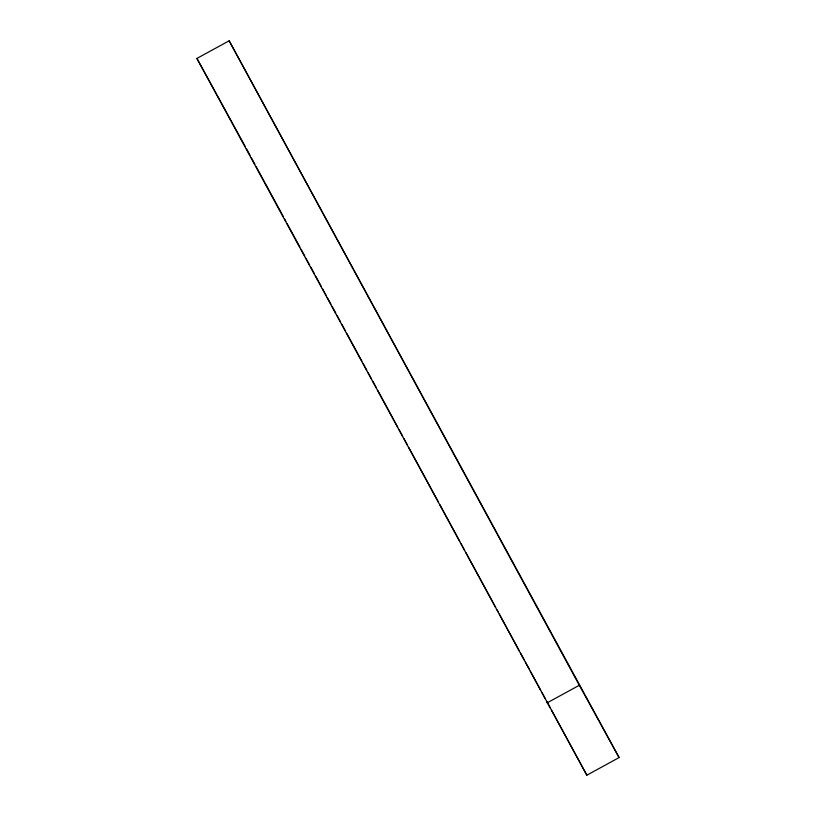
<?xml version="1.0" encoding="UTF-8"?>
<svg xmlns="http://www.w3.org/2000/svg" width="816" height="816" viewBox="0 0 816 816"><rect width="100%" height="100%" fill="white"/><g stroke="black" fill="none" stroke-linecap="round" stroke-linejoin="round"><path stroke-width="1.22" d="M196.911 58.426L229.153 40.8L619.089 757.574L586.847 775.2L196.911 58.426L245.177 146.401M547.087 702.882L579.329 685.267L619.089 757.574M229.153 40.8L579.329 685.267M246.401 148.634L250.043 155.346M251.257 157.59L254.908 164.302M256.122 166.535L283.478 216.883M284.702 219.127L285.916 221.36M287.13 223.604L299.9 247.095M301.114 249.329L304.756 256.051M305.98 258.284L309.621 264.996M310.835 267.24L314.486 273.952M315.7 276.185L321.178 286.253M322.391 288.497L326.033 295.208M327.257 297.442L330.898 304.154M332.112 306.398L335.764 313.109M336.977 315.343L340.629 322.055M341.843 324.299L345.494 331.01M346.708 333.244L361.906 361.223M363.12 363.457L366.772 370.168M367.985 372.412L371.637 379.124M372.851 381.358L376.492 388.069M377.716 390.313L397.769 427.237M398.993 429.471L402.635 436.183M403.859 438.427L407.5 445.138M408.714 447.372L438.508 502.197M439.722 504.431L459.785 541.355M460.999 543.599L464.651 550.31M465.865 552.544L495.649 607.369M496.873 609.603L498.086 611.847M499.3 614.081L519.364 651.005M520.577 653.249L524.229 659.96M525.443 662.194L529.094 668.906M530.308 671.15L540.641 690.163M541.855 692.407L545.506 699.118M546.72 701.352L550.372 708.064M551.585 710.308L586.847 775.2"/></g></svg>
